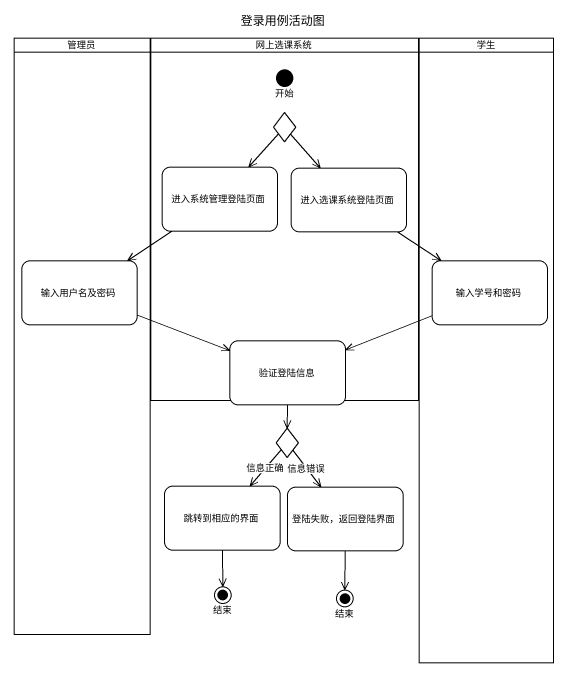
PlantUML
@startuml
title 登录用例活动图
hide empty description
state 管理员 <<partition>> {
  state 输入用户名及密码
}
state 网上选课系统 <<partition>> {
  state 开始 <<start>>
  state choice1 <<choice>>
  state 进入系统管理登陆页面
  state 进入选课系统登陆页面
}
state 学生 <<partition>> {
  state 输入学号和密码
}
state 验证登陆信息
state choice2 <<choice>>
state 跳转到相应的界面
state "登陆失败，返回登陆界面" as 登陆失败_返回登陆界面
state 结束 <<end>>
state "结束" as 结束_2 <<end>>
choice1 --> 进入系统管理登陆页面
choice1 --> 进入选课系统登陆页面
进入系统管理登陆页面 --> 输入用户名及密码
进入选课系统登陆页面 --> 输入学号和密码
输入用户名及密码 -right-> 验证登陆信息
输入学号和密码 -left-> 验证登陆信息
验证登陆信息 --> choice2
choice2 --> 跳转到相应的界面 : 信息正确
choice2 --> 登陆失败_返回登陆界面 : 信息错误
跳转到相应的界面 --> 结束
登陆失败_返回登陆界面 --> 结束_2
@enduml
